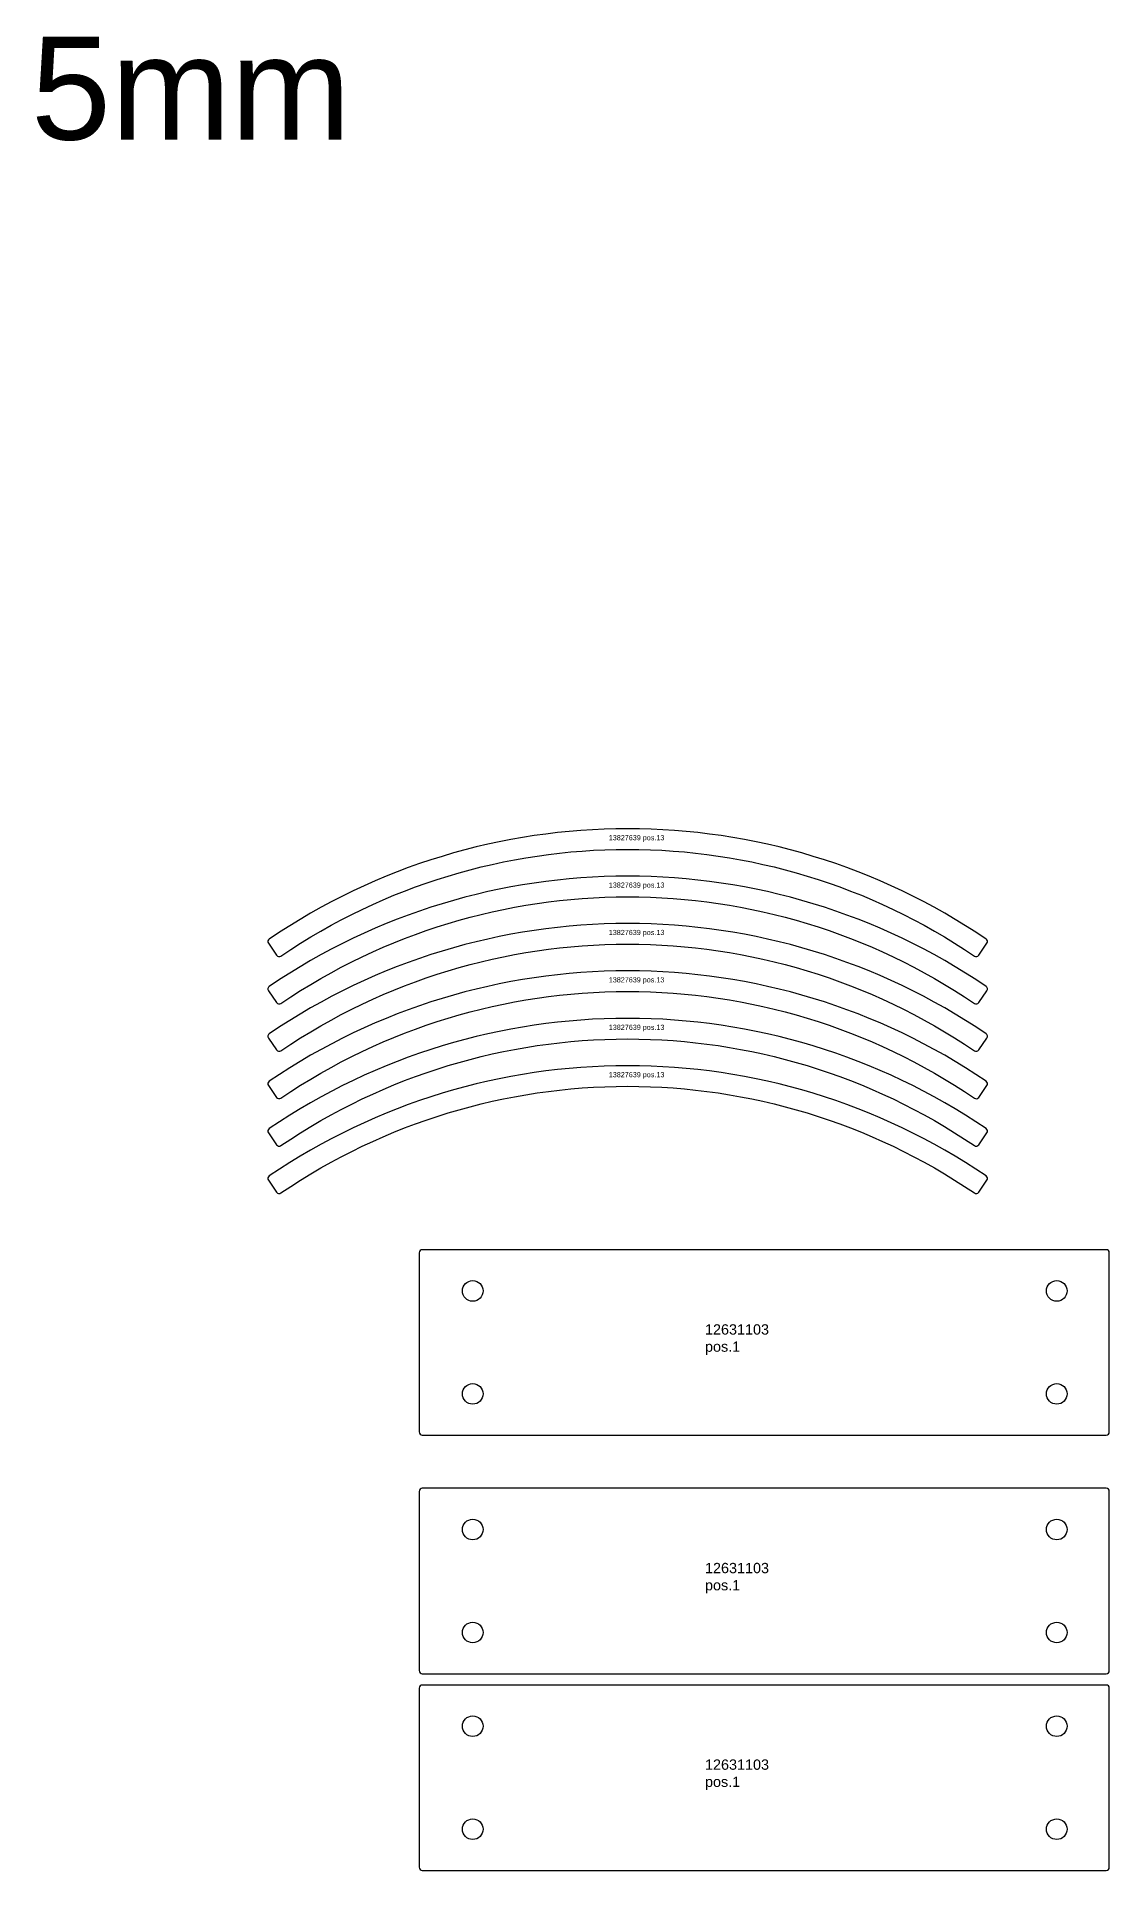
# Model space of a CAD drawing. Header units: millimetres. Extents: x 1759 to 2801, y 460 to 2240.
import ezdxf

# ---------------------------------------------------------------- set-up
doc = ezdxf.new("R2010")
doc.units = ezdxf.units.MM
for name, color, linetype in [('12631103', 7, 'Continuous'), ('13827639', 7, 'Continuous'), ('Texto', 3, 'Continuous')]:
    doc.layers.add(name, color=color, linetype=linetype)
doc.styles.get("Standard").update_dxf_attribs({"font": 'arial.ttf'})

msp = doc.modelspace()

# ---------------------------------------------------------------- linework, layer by layer
at = {"layer": '12631103'}
for points in [[(2133.6, 882.2), (2797.6, 882.2, 0.414214), (2800.6, 885.2), (2800.6, 1059.2, 0.414214), (2797.6, 1062.2), (2133.6, 1062.2, 0.414214), (2130.6, 1059.2), (2130.6, 885.2, 0.414214)], [(2133.6, 650.5), (2797.6, 650.5, 0.414214), (2800.6, 653.5), (2800.6, 827.5, 0.414214), (2797.6, 830.5), (2133.6, 830.5, 0.414214), (2130.6, 827.5), (2130.6, 653.5, 0.414214)], [(2133.6, 459.5), (2797.6, 459.5, 0.414214), (2800.6, 462.5), (2800.6, 636.5, 0.414214), (2797.6, 639.5), (2133.6, 639.5, 0.414214), (2130.6, 636.5), (2130.6, 462.5, 0.414214)]]:
    msp.add_lwpolyline(points, format="xyb", close=True, dxfattribs=at)
for centre in [(2182.6, 1022.2), (2749.6, 1022.2), (2182.6, 922.2), (2749.6, 922.2), (2182.6, 790.5), (2749.6, 790.5), (2182.6, 690.5), (2749.6, 690.5), (2182.6, 599.5), (2749.6, 599.5), (2182.6, 499.5), (2749.6, 499.5)]:
    msp.add_circle(centre, 10, dxfattribs=at)
at = {"layer": '13827639'}
for points in [[(1985, 1363.9, 0.415641), (1984.2, 1359.8), (1992.2, 1348.2, 0.412755), (1996.3, 1347.4, -0.307665), (2669.7, 1347.4, 0.412755), (2673.9, 1348.2), (2681.8, 1359.8, 0.415641), (2681, 1363.9, 0.307727)], [(1985, 1317.9, 0.415641), (1984.2, 1313.7), (1992.2, 1302.2, 0.412755), (1996.3, 1301.4, -0.307665), (2669.7, 1301.4, 0.412755), (2673.9, 1302.2), (2681.8, 1313.7, 0.415641), (2681, 1317.9, 0.307727)], [(1985, 1271.9, 0.415641), (1984.2, 1267.7), (1992.2, 1256.2, 0.412755), (1996.3, 1255.4, -0.307665), (2669.7, 1255.4, 0.412755), (2673.9, 1256.2), (2681.8, 1267.7, 0.415641), (2681, 1271.9, 0.307727)], [(1985, 1225.9, 0.415641), (1984.2, 1221.7), (1992.2, 1210.1, 0.412755), (1996.3, 1209.4, -0.307665), (2669.7, 1209.4, 0.412755), (2673.9, 1210.1), (2681.8, 1221.7, 0.415641), (2681, 1225.9, 0.307727)], [(1985, 1179.8, 0.415641), (1984.2, 1175.7), (1992.2, 1164.1, 0.412755), (1996.3, 1163.3, -0.307665), (2669.7, 1163.3, 0.412755), (2673.9, 1164.1), (2681.8, 1175.7, 0.415641), (2681, 1179.8, 0.307727)], [(1985, 1133.8, 0.415641), (1984.2, 1129.6), (1992.2, 1118.1, 0.412755), (1996.3, 1117.3, -0.307665), (2669.7, 1117.3, 0.412755), (2673.9, 1118.1), (2681.8, 1129.6, 0.415641), (2681, 1133.8, 0.307727)]]:
    msp.add_lwpolyline(points, format="xyb", close=True, dxfattribs=at)

# ---------------------------------------------------------------- texts
at = {"insert": (1753.7, 2240.2), "char_height": 100, "attachment_point": 1}
msp.add_mtext_dynamic_manual_height_columns('5mm', width=1200.718, gutter_width=12.5, heights=[0], dxfattribs=at)
at = {"layer": 'Texto', "char_height": 10, "attachment_point": 1}
for s, width, insert in [('{\\H0.5x;13827639 pos.13}', 108.204, (2314.7, 1464.8)), ('{\\H0.5x;13827639 pos.13}', 108.204, (2314.7, 1418.8)), ('{\\H0.5x;13827639 pos.13}', 108.204, (2314.7, 1372.8)), ('{\\H0.5x;13827639 pos.13}', 108.204, (2314.7, 1326.8)), ('{\\H0.5x;13827639 pos.13}', 108.204, (2314.7, 1280.7)), ('{\\H0.5x;13827639 pos.13}', 108.204, (2314.7, 1234.7)), ('12631103 pos.1', 84.585, (2408.1, 989.8)), ('12631103 pos.1', 84.585, (2408.1, 758.1)), ('12631103 pos.1', 84.585, (2408.1, 567.2))]:
    msp.add_mtext_dynamic_manual_height_columns(s, width=width, gutter_width=12.5, heights=[0], dxfattribs=dict(at, insert=insert))

doc.saveas('drawing.dxf')
